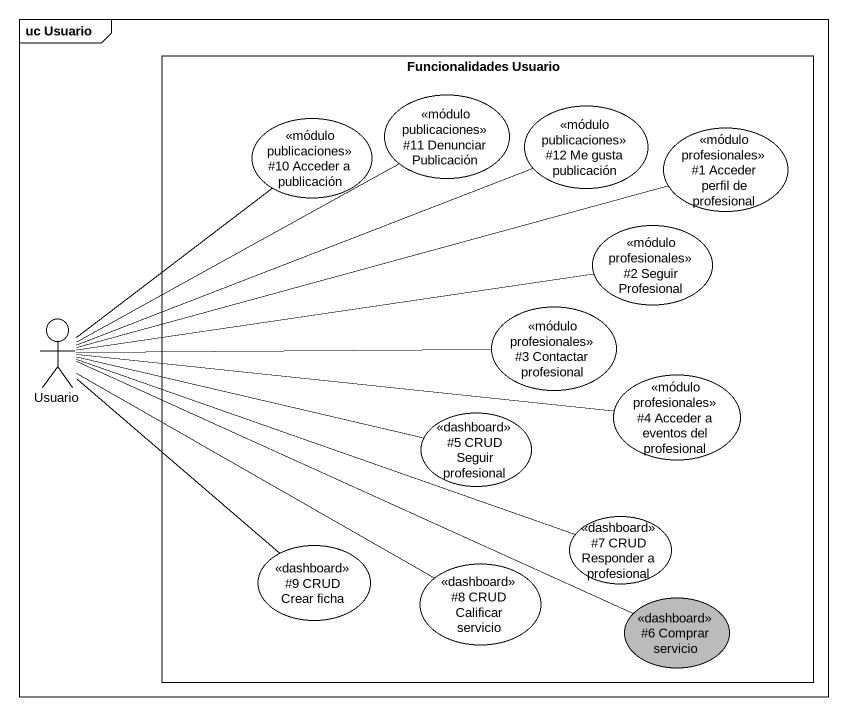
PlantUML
@startuml
mainframe uc Usuario
rectangle "Funcionalidades Usuario" as Funcionalidades_Usuario {
  usecase "#11 Denunciar Publicación" as u11_Denunciar_Publicación <<módulo publicaciones>>
  usecase "#12 Me gusta publicación" as u12_Me_gusta_publicación <<módulo publicaciones>>
  usecase "#10 Acceder a publicación" as u10_Acceder_a_publicación <<módulo publicaciones>>
  usecase "#1 Acceder perfil de profesional" as u1_Acceder_perfil_de <<módulo profesionales>>
  usecase "#2 Seguir Profesional" as u2_Seguir_Profesional <<módulo profesionales>>
  usecase "#3 Contactar profesional" as u3_Contactar_profesional <<módulo profesionales>>
  usecase "#4 Acceder a eventos del profesional" as u4_Acceder_a_eventos_del <<módulo profesionales>>
  usecase "#5 CRUD Seguir profesional" as u5_CRUD_Seguir_profesional <<dashboard>>
  usecase "#9 CRUD Crear ficha" as u9_CRUD_Crear_ficha <<dashboard>>
  usecase "#7 CRUD Responder a profesional" as u7_CRUD_Responder_a <<dashboard>>
  usecase "#8 CRUD Calificar servicio" as u8_CRUD_Calificar_servicio <<dashboard>>
  usecase "#6 Comprar servicio" as u6_Comprar_servicio <<dashboard>> #BBBBBB
}
actor Usuario
Usuario -up- u11_Denunciar_Publicación
Usuario -right- u12_Me_gusta_publicación
Usuario -up- u10_Acceder_a_publicación
Usuario -right- u1_Acceder_perfil_de
Usuario -right- u2_Seguir_Profesional
Usuario -right- u3_Contactar_profesional
Usuario -right- u4_Acceder_a_eventos_del
Usuario -right- u5_CRUD_Seguir_profesional
Usuario -- u9_CRUD_Crear_ficha
Usuario -right- u7_CRUD_Responder_a
Usuario -right- u8_CRUD_Calificar_servicio
Usuario -right- u6_Comprar_servicio
@enduml
